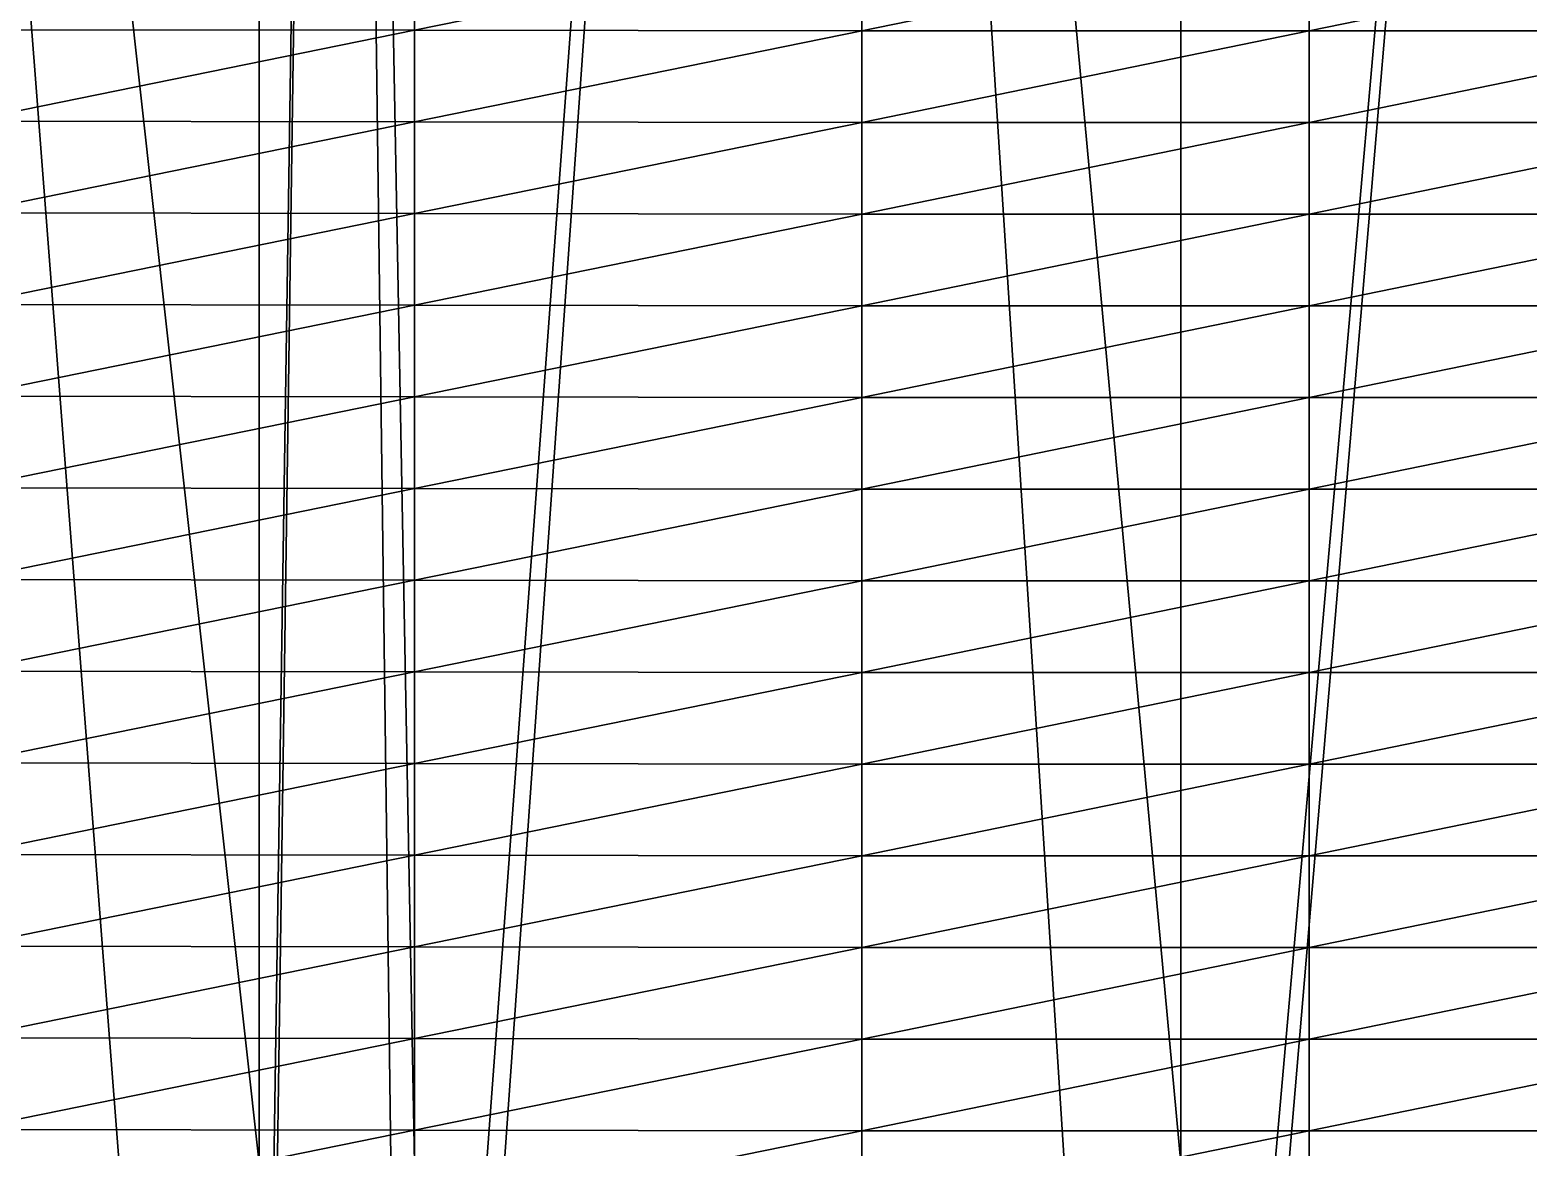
# Model space of a CAD drawing. Header units: metres. Extents: x -3 to 177, y -14 to 14.
# Drawn here: x 75.401 to 79, y -9.957 to -7.271 of the extents above; entities that cross this region are included whole.
import ezdxf

# ---------------------------------------------------------------- set-up
doc = ezdxf.new("R2010")
doc.units = ezdxf.units.M
for name, color, linetype, true_color in [('DB_4', 7, 'Continuous', 0x99866a), ('HOLD_4', 7, 'Continuous', 0x80bb9a), ('HULL', 7, 'Continuous', 0x528ba5)]:
    doc.layers.add(name, color=color, linetype=linetype, true_color=true_color)

msp = doc.modelspace()

# ---------------------------------------------------------------- linework, layer by layer
at = {"layer": 'DB_4'}
for points in [[(76.325, 14.3618, 1.75), (78.1665, -14.3623, 1.75), (78.1665, 14.3622, 1.75)], [(78.1665, 14.3622, 1.75), (78.1665, -14.3623, 1.75), (80.3812, -14.3623, 1.75)], [(78.1665, 14.3622, 1.75), (80.3812, -14.3623, 1.75), (80.3812, 14.3622, 1.75)], [(73.7369, 14.3607, 1.75), (75.9517, -14.3616, 1.75), (75.9517, 14.3616, 1.75)], [(73.7369, 14.3607, 1.75), (73.7369, -14.3607, 1.75), (75.9517, -14.3616, 1.75)], [(75.9517, 14.3616, 1.75), (76.325, -14.3618, 1.75), (76.325, 14.3618, 1.75)], [(75.9517, 14.3616, 1.75), (75.9517, -14.3616, 1.75), (76.325, -14.3618, 1.75)], [(76.325, 14.3618, 1.75), (76.325, -14.3618, 1.75), (78.1665, -14.3623, 1.75)], [(76.325, -12.3405), (76.325, 12.3405), (78.1665, 12.5632)], [(76.325, -12.3405), (78.1665, 12.5632), (78.1665, -12.5632)], [(78.1665, -12.5632), (78.1665, 12.5632), (80.3812, 12.5632)], [(78.1665, -12.5632), (80.3812, 12.5632), (80.3812, -12.5632)], [(73.7369, -12.3351), (73.7369, 12.3351), (75.9517, 12.3398)], [(73.7369, -12.3351), (75.9517, 12.3398), (75.9517, -12.3398)], [(75.9517, -12.3398), (75.9517, 12.3398), (76.325, 12.3405)], [(75.9517, -12.3398), (76.325, 12.3405), (76.325, -12.3405)]]:
    msp.add_3dface(points, dxfattribs=at)
at = {"layer": 'HOLD_4'}
for points in [[(73.7369, -13.0567, 1.75), (73.7369, 13.0567, 1.75), (75.9517, 13.0576, 1.75)], [(73.7369, -13.0567, 1.75), (75.9517, 13.0576, 1.75), (75.9517, -13.0576, 1.75)], [(75.9517, -13.0576, 1.75), (75.9517, 13.0576, 1.75), (76.325, 13.0578, 1.75)], [(75.9517, -13.0576, 1.75), (76.325, 13.0578, 1.75), (76.325, -13.0578, 1.75)], [(76.325, -13.0578, 1.75), (76.325, 13.0578, 1.75), (78.1665, 13.0582, 1.75)], [(76.325, -13.0578, 1.75), (78.1665, 13.0582, 1.75), (78.1665, -13.0582, 1.75)], [(78.1665, -13.0582, 1.75), (78.1665, 13.0582, 1.75), (80.3812, 13.0582, 1.75)], [(78.1665, -13.0582, 1.75), (80.3812, 13.0582, 1.75), (80.3812, -13.0582, 1.75)], [(73.7369, 9.996, 14.6), (73.7369, -9.996, 14.6), (75.9517, -9.996, 14.6)], [(73.7369, 9.996, 14.6), (75.9517, -9.996, 14.6), (75.9517, 9.996, 14.6)], [(75.9517, 9.996, 14.6), (75.9517, -9.996, 14.6), (76.325, -9.996, 14.6)], [(75.9517, 9.996, 14.6), (76.325, -9.996, 14.6), (76.325, 9.996, 14.6)], [(76.325, 9.996, 14.6), (76.325, -9.996, 14.6), (78.1665, -9.996, 14.6)], [(76.325, 9.996, 14.6), (78.1665, -9.996, 14.6), (78.1665, 9.996, 14.6)], [(78.1665, 9.996, 14.6), (78.1665, -9.996, 14.6), (80.3812, -9.996, 14.6)], [(78.1665, 9.996, 14.6), (80.3812, -9.996, 14.6), (80.3812, 9.996, 14.6)]]:
    msp.add_3dface(points, dxfattribs=at)
at = {"layer": 'HULL'}
for points in [[(75.25, -7.2708), (76.325, -7.0517), (76.325, -7.2721)], [(76.325, -7.2721), (76.325, -7.0517), (77.4, -7.053)], [(76.325, -7.2721), (77.4, -7.053), (77.4, -7.2734)], [(77.4, -7.2734), (77.4, -7.053), (78.475, -7.053)], [(77.4, -7.2734), (78.475, -7.053), (78.475, -7.2734)], [(78.475, -7.2734), (78.475, -7.053), (79.55, -7.053)], [(78.475, -7.2734), (79.55, -7.053), (79.55, -7.2734)], [(75.25, -7.4911), (75.25, -7.2708), (76.325, -7.2721)], [(75.25, -7.4911), (76.325, -7.2721), (76.325, -7.4925)], [(76.325, -7.4925), (76.325, -7.2721), (77.4, -7.2734)], [(76.325, -7.4925), (77.4, -7.2734), (77.4, -7.4938)], [(77.4, -7.4938), (77.4, -7.2734), (78.475, -7.2734)], [(77.4, -7.4938), (78.475, -7.2734), (78.475, -7.4938)], [(78.475, -7.4938), (78.475, -7.2734), (79.55, -7.2734)], [(78.475, -7.4938), (79.55, -7.2734), (79.55, -7.4938)], [(75.25, -7.7114), (75.25, -7.4911), (76.325, -7.4925)], [(75.25, -7.7114), (76.325, -7.4925), (76.325, -7.7128)], [(76.325, -7.7128), (76.325, -7.4925), (77.4, -7.4938)], [(76.325, -7.7128), (77.4, -7.4938), (77.4, -7.7142)], [(77.4, -7.7142), (77.4, -7.4938), (78.475, -7.4938)], [(77.4, -7.7142), (78.475, -7.4938), (78.475, -7.7142)], [(78.475, -7.7142), (78.475, -7.4938), (79.55, -7.4938)], [(78.475, -7.7142), (79.55, -7.4938), (79.55, -7.7142)], [(75.25, -7.9318), (75.25, -7.7114), (76.325, -7.7128)], [(75.25, -7.9318), (76.325, -7.7128), (76.325, -7.9332)], [(76.325, -7.9332), (76.325, -7.7128), (77.4, -7.7142)], [(76.325, -7.9332), (77.4, -7.7142), (77.4, -7.9346)], [(77.4, -7.9346), (77.4, -7.7142), (78.475, -7.7142)], [(77.4, -7.9346), (78.475, -7.7142), (78.475, -7.9346)], [(78.475, -7.9346), (78.475, -7.7142), (79.55, -7.7142)], [(78.475, -7.9346), (79.55, -7.7142), (79.55, -7.9346)], [(75.25, -8.1521), (75.25, -7.9318), (76.325, -7.9332)], [(75.25, -8.1521), (76.325, -7.9332), (76.325, -8.1536)], [(76.325, -8.1536), (76.325, -7.9332), (77.4, -7.9346)], [(76.325, -8.1536), (77.4, -7.9346), (77.4, -8.155)], [(77.4, -8.155), (77.4, -7.9346), (78.475, -7.9346)], [(77.4, -8.155), (78.475, -7.9346), (78.475, -8.155)], [(78.475, -8.155), (78.475, -7.9346), (79.55, -7.9346)], [(78.475, -8.155), (79.55, -7.9346), (79.55, -8.155)], [(75.25, -8.3724), (75.25, -8.1521), (76.325, -8.1536)], [(75.25, -8.3724), (76.325, -8.1536), (76.325, -8.3739)], [(76.325, -8.3739), (76.325, -8.1536), (77.4, -8.155)], [(76.325, -8.3739), (77.4, -8.155), (77.4, -8.3755)], [(77.4, -8.3755), (77.4, -8.155), (78.475, -8.155)], [(77.4, -8.3755), (78.475, -8.155), (78.475, -8.3755)], [(78.475, -8.3755), (78.475, -8.155), (79.55, -8.155)], [(78.475, -8.3755), (79.55, -8.155), (79.55, -8.3755)], [(75.25, -8.5927), (75.25, -8.3724), (76.325, -8.3739)], [(75.25, -8.5927), (76.325, -8.3739), (76.325, -8.5943)], [(76.325, -8.5943), (76.325, -8.3739), (77.4, -8.3755)], [(76.325, -8.5943), (77.4, -8.3755), (77.4, -8.5959)], [(77.4, -8.5959), (77.4, -8.3755), (78.475, -8.3755)], [(77.4, -8.5959), (78.475, -8.3755), (78.475, -8.5959)], [(78.475, -8.5959), (78.475, -8.3755), (79.55, -8.3755)], [(78.475, -8.5959), (79.55, -8.3755), (79.55, -8.5959)], [(75.25, -8.8131), (75.25, -8.5927), (76.325, -8.5943)], [(75.25, -8.8131), (76.325, -8.5943), (76.325, -8.8147)], [(76.325, -8.8147), (76.325, -8.5943), (77.4, -8.5959)], [(76.325, -8.8147), (77.4, -8.5959), (77.4, -8.8163)], [(77.4, -8.8163), (77.4, -8.5959), (78.475, -8.5959)], [(77.4, -8.8163), (78.475, -8.5959), (78.475, -8.8163)], [(78.475, -8.8163), (78.475, -8.5959), (79.55, -8.5959)], [(78.475, -8.8163), (79.55, -8.5959), (79.55, -8.8163)], [(75.25, -9.0334), (75.25, -8.8131), (76.325, -8.8147)], [(75.25, -9.0334), (76.325, -8.8147), (76.325, -9.035)], [(76.325, -9.035), (76.325, -8.8147), (77.4, -8.8163)], [(76.325, -9.035), (77.4, -8.8163), (77.4, -9.0367)], [(77.4, -9.0367), (77.4, -8.8163), (78.475, -8.8163)], [(77.4, -9.0367), (78.475, -8.8163), (78.475, -9.0367)], [(78.475, -9.0367), (78.475, -8.8163), (79.55, -8.8163)], [(78.475, -9.0367), (79.55, -8.8163), (79.55, -9.0367)], [(75.25, -9.2537), (75.25, -9.0334), (76.325, -9.035)], [(75.25, -9.2537), (76.325, -9.035), (76.325, -9.2554)], [(76.325, -9.2554), (76.325, -9.035), (77.4, -9.0367)], [(76.325, -9.2554), (77.4, -9.0367), (77.4, -9.2571)], [(77.4, -9.2571), (77.4, -9.0367), (78.475, -9.0367)], [(77.4, -9.2571), (78.475, -9.0367), (78.475, -9.2571)], [(78.475, -9.2571), (78.475, -9.0367), (79.55, -9.0367)], [(78.475, -9.2571), (79.55, -9.0367), (79.55, -9.2571)], [(75.25, -9.474), (75.25, -9.2537), (76.325, -9.2554)], [(75.25, -9.474), (76.325, -9.2554), (76.325, -9.4758)], [(76.325, -9.4758), (76.325, -9.2554), (77.4, -9.2571)], [(76.325, -9.4758), (77.4, -9.2571), (77.4, -9.4775)], [(77.4, -9.4775), (77.4, -9.2571), (78.475, -9.2571)], [(77.4, -9.4775), (78.475, -9.2571), (78.475, -9.4775)], [(78.475, -9.4775), (78.475, -9.2571), (79.55, -9.2571)], [(78.475, -9.4775), (79.55, -9.2571), (79.55, -9.4775)], [(75.25, -9.6944), (75.25, -9.474), (76.325, -9.4758)], [(75.25, -9.6944), (76.325, -9.4758), (76.325, -9.6961)], [(76.325, -9.6961), (76.325, -9.4758), (77.4, -9.4775)], [(76.325, -9.6961), (77.4, -9.4775), (77.4, -9.6979)], [(77.4, -9.6979), (77.4, -9.4775), (78.475, -9.4775)], [(77.4, -9.6979), (78.475, -9.4775), (78.475, -9.6979)], [(78.475, -9.6979), (78.475, -9.4775), (79.55, -9.4775)], [(78.475, -9.6979), (79.55, -9.4775), (79.55, -9.6979)], [(75.25, -9.9147), (75.25, -9.6944), (76.325, -9.6961)], [(75.25, -9.9147), (76.325, -9.6961), (76.325, -9.9165)], [(76.325, -9.9165), (76.325, -9.6961), (77.4, -9.6979)], [(76.325, -9.9165), (77.4, -9.6979), (77.4, -9.9183)], [(77.4, -9.9183), (77.4, -9.6979), (78.475, -9.6979)], [(77.4, -9.9183), (78.475, -9.6979), (78.475, -9.9183)], [(78.475, -9.9183), (78.475, -9.6979), (79.55, -9.6979)], [(78.475, -9.9183), (79.55, -9.6979), (79.55, -9.9183)], [(75.25, -10.135), (75.25, -9.9147), (76.325, -9.9165)], [(75.25, -10.135), (76.325, -9.9165), (76.325, -10.1369)], [(76.325, -10.1369), (76.325, -9.9165), (77.4, -9.9183)], [(76.325, -10.1369), (77.4, -9.9183), (77.4, -10.1387)], [(77.4, -10.1387), (77.4, -9.9183), (78.475, -9.9183)], [(77.4, -10.1387), (78.475, -9.9183), (78.475, -10.1387)], [(78.475, -10.1387), (78.475, -9.9183), (79.55, -9.9183)], [(78.475, -10.1387), (79.55, -9.9183), (79.55, -10.1387)]]:
    msp.add_3dface(points, dxfattribs=at)

doc.saveas('drawing.dxf')
